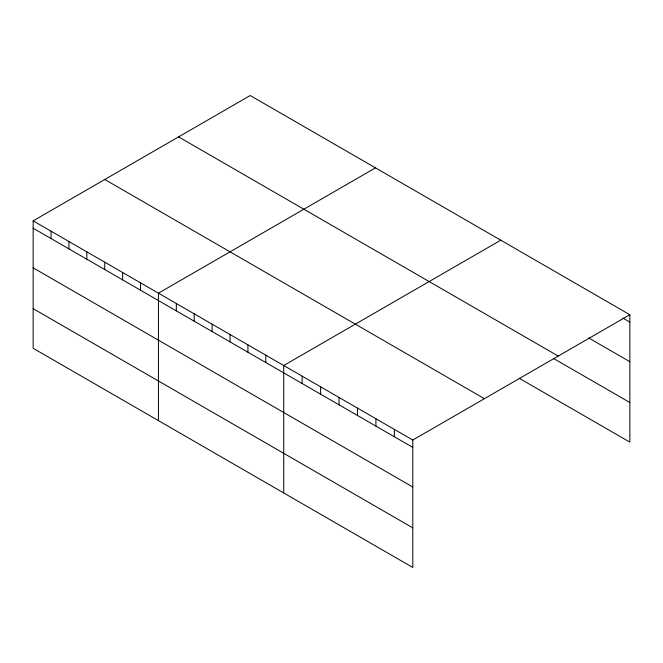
<?xml version="1.0" encoding="UTF-8"?>
<svg xmlns="http://www.w3.org/2000/svg" width="663" height="663" viewBox="0 0 663 663"><rect width="100%" height="100%" fill="white"/><g stroke="black" fill="none" stroke-linecap="round" stroke-linejoin="round"><path stroke-width="0.99" d="M33.15 220.854L412.792 440.033L412.792 567.47L33.15 348.282L33.15 220.854L250.208 95.53L629.85 314.718L629.85 442.146L519.212 378.275M375.49 167.863L158.432 293.187L158.432 420.615M500.772 240.197L283.714 365.512L283.714 492.94M412.792 440.033L629.85 314.718M622.822 318.025L629.85 322.085M588.578 337.881L629.85 361.708M178.579 136.893L558.221 356.072M553.456 358.418L629.85 402.524M104.779 179.499L484.421 398.678M33.15 228.221L412.792 447.401M33.15 267.844L412.792 487.023M33.15 308.66L412.792 527.847M394.352 429.392L394.352 436.76M375.913 418.743L375.913 426.11M357.473 408.101L357.473 415.461M339.033 397.452L339.033 404.82M320.594 386.802L320.594 394.17M302.154 376.161L302.154 383.529M265.813 355.177L265.813 362.545M247.921 344.851L247.921 352.219M230.02 334.517L230.02 341.884M212.119 324.182L212.119 331.55M194.226 313.848L194.226 321.215M176.325 303.513L176.325 310.881M140.531 282.852L140.531 290.22M122.638 272.518L122.638 279.885M104.737 262.183L104.737 269.551M86.845 251.849L86.845 259.216M68.944 241.523L68.944 248.89M51.051 231.188L51.051 238.556"/></g></svg>
